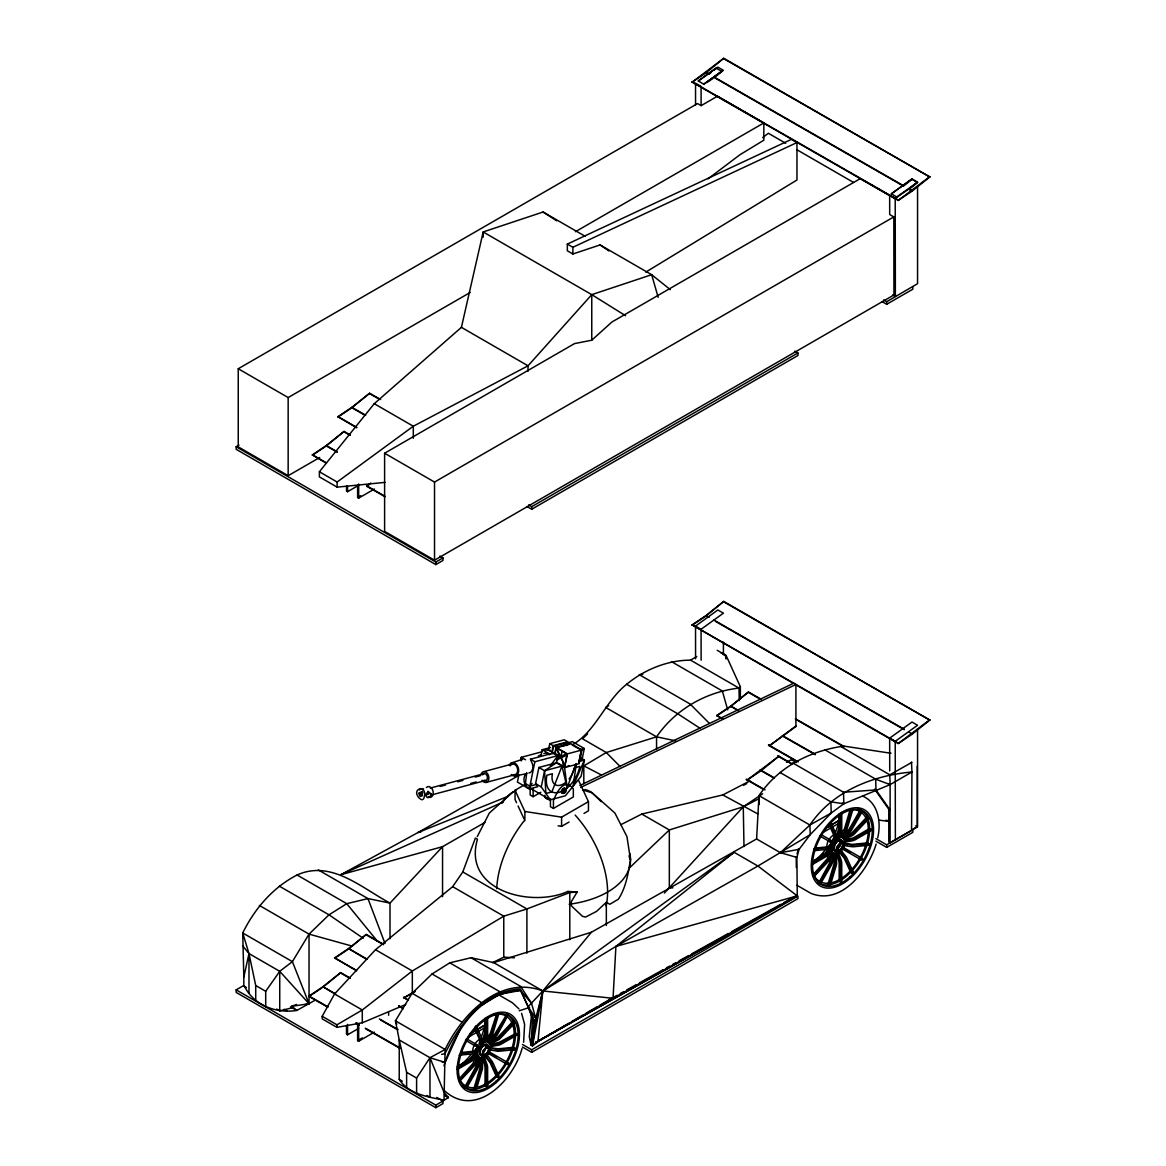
<?xml version="1.0" encoding="UTF-8"?>
<svg xmlns="http://www.w3.org/2000/svg" width="1166" height="1166" viewBox="0 0 1166 1166"><rect width="100%" height="100%" fill="white"/><g stroke="black" fill="none" stroke-linecap="round" stroke-linejoin="round"><path stroke-width="1.5" d="M457.174 1066.599L471.399 1058.378A6.384 3.687 0 0 0 473.002 1056.833L475.626 1051.776L477.113 1052.636L474.766 1058.641A8.177 4.722 0 0 1 472.711 1060.623L457.174 1069.586M829.74 847.332L831.212 848.178L831.212 849.679L828.866 854.197A8.177 4.722 0 0 1 826.825 856.179L812.848 864.254M911.564 829.944L911.943 772.009C872.78 775.405 832.582 791.262 809.904 825.018L810.21 834.637L757.9 866.032L615.91 946.413L542.831 990.969C500.127 974.732 461.998 1014.158 445.12 1049.473L444.013 1100.194C427.893 1096.783 409.12 1094.393 399.238 1079.468L399.238 1039.955L395.449 1020.804L412.079 993.272L432.047 973.974L449.799 962.839L471.006 957.738L493.67 962.591L542.831 990.969L613.039 998.3L797.267 895.882L796.874 857.418L799.089 849.344L810.21 834.637L831.212 813.037L843.82 803.768L890.11 784.616L911.943 772.009L911.506 762.141M531.521 1015.047L529.277 1036.691L531.055 1045.159L532.468 1045.975L535.748 1018.384L542.831 990.969L591.381 932.246L756.603 838.966L758.993 795.62C778.567 766.66 809.904 750.948 843.761 746.094L890.97 753.265M514.191 1035.175L514.191 1033.674A36.86 21.279 -60 0 0 512.268 1023.631M490.012 1046.674L497.824 1045.319A8.177 4.722 0 0 0 501.249 1044.138L516.786 1035.175L516.786 1033.674L515.489 1032.93A38.697 22.343 -60 0 0 513.477 1022.363L514.774 1023.107L500.418 1038.265A8.177 6.165 -24.3 0 1 497.197 1040.538L489.764 1043.92L487.796 1041.967L496.118 1038.192A6.384 4.81 -24.3 0 0 498.64 1036.399L512.982 1021.27L514.774 1023.107M532.658 1016.592L531.055 1045.159L534.072 1023.296L535.748 1018.384L531.536 1003.328L520.677 986.421L471.006 957.738M535.194 1043.089L613.039 998.3L615.91 946.413L734.114 852.302L757.9 866.032L797.267 895.882L535.806 1042.491L568.6 1023.354M441.666 1054.385L445.018 1053.641C459.681 1023.763 484.284 991.027 520.298 988.914L528.417 1007.511L528.14 1006.71L542.831 990.969L537.949 1041.704L532.468 1045.975L542.831 990.969L734.114 852.302M477.069 1056.44L476.107 1065.17A6.384 5.218 -60 0 1 475.13 1068.114L464.578 1087.441M477.987 1056.964L479.459 1057.824L478.599 1065.622A8.177 6.675 -60 0 1 477.346 1069.382L466.371 1088.403L464.155 1087.12A38.697 22.343 -60 0 1 462.013 1085.531M818.27 882.677L820.485 883.959L831.46 864.924A8.177 6.675 -60 0 0 832.713 861.178L833.573 853.381L831.169 851.996L830.221 860.727A6.384 5.218 -60 0 1 829.245 863.671L818.692 882.997M832.655 852.842L831.795 860.654A8.177 6.675 -60 0 1 830.542 864.4L819.567 883.434M525.647 774.122A8.891 6.282 75 0 0 526.055 786.365L527.236 787.75L525.283 784.543L526.755 772.621M630.267 860.8C628.11 874.019 625.851 887.632 618.417 899.175L609.803 904.277L606.335 902.265L596.584 911.36L585.536 917.074L582.519 916.345L571.34 905.822L571.34 901.61L577.155 892.019L567.857 891.451C531.332 908.008 462.188 890.766 477.462 839.258L475.378 838.062L462.8 871.949L452.656 886.67L375.496 949.722L334.555 993.971L322.195 1016.3L322.195 1018.865L336.93 1027.363L362.291 1022.801L405.651 1004.538M576.266 763.919L573.133 786.19L584.414 760.086L580.143 757.623M523.621 1042.229L524.613 1024.389L521.581 1013.312M877.721 837.786C881.277 822.875 878.537 803.155 862.913 796.203M520.634 760.553L521.289 757.317L542.073 751.749M518.783 775.273L517.398 782.065L529.306 788.945L537.715 786.7L535.588 783.654L538.896 767.476L556.328 762.812L564.592 767.578L579.094 763.701L581.907 749.986L570.524 743.412L556.022 747.304L554.695 753.819L557.96 755.568C554.71 767.024 561.91 749.811 563.265 765.158L564.155 764.677L561.225 757.842L566.049 755.451L565.35 754.198M525.283 784.543L525.472 783.625L529.874 786.161L536.171 784.485M560.89 756.967L554.856 753.484L549.696 754.052L530.472 759.212L531.273 761.369A7.535 5.334 75 0 1 528.883 773.043M529.306 788.945L534.873 761.762L557.96 755.568L555.045 754.023L556.401 747.843L569.883 744.229M541.009 755.481L542.19 749.723L550.571 747.479M554.856 753.484L548.414 750.19L549.74 743.675L564.242 739.798L567.682 741.78L567.026 745.03M579.677 761.354L584.414 760.086L581.105 776.279L565.423 795.766L550.323 799.818L541.272 786.948L544.58 770.755L556.328 762.812L557.086 759.882M551.853 752.187L553.18 745.657L567.682 741.78M552.363 752.041L553.558 746.196L567.04 742.582L566.443 745.511M557.435 758.133L559.753 756.996L556.984 749.228L560.671 756.545L565.525 754.154M561.196 755.51L562.085 751.123M556.459 747.916L567.128 754.067L564.504 766.878L556.415 762.36M575.887 763.905L567.128 787.793L564.592 767.578L567.405 753.877L581.907 749.986M578.992 761.485L580.96 751.881M578.832 763.045L581.455 750.234L572.142 745.001M582.169 758.964L584.312 748.514L572.404 741.634L567.361 742.975M315.257 1000.137L296.834 1010.441C275.948 1013.822 252.847 1004.99 243.825 984.964L243.825 977.093L248.985 953.569L242.717 932.975C254.669 908.693 272.786 887.515 297.082 874.996C331.217 859.488 361.722 888.055 390.012 903.096L390.012 938.805M843.688 844.636L843.878 843.79L851.311 844.898A8.177 2.551 16.6 0 0 854.532 845.044L868.874 843.63L868.378 845.292L854.037 846.72A8.177 2.551 16.6 0 1 850.816 846.574L843.382 845.452M443.955 1065.826L445.018 1062.372C456.154 1028.441 481.471 992.135 520.459 990.4L528.14 1006.71L534.072 1023.296L535.486 1024.112L542.831 990.969M385.013 482.374L337.134 487.14L319.382 476.894L319.382 471.764L374.257 403.698L461.415 327.354L483.176 231.947L543.079 212.008L585.186 236.319M489.953 1047.622L496.614 1048.628A6.384 1.997 16.6 0 0 499.135 1048.744L513.477 1047.316L514.774 1048.074L514.279 1049.735L499.923 1051.164A8.177 2.551 16.6 0 1 496.701 1051.018L489.268 1049.896L489.574 1049.079M866.178 843.834L866.382 842.989A36.86 21.279 -60 0 0 868.306 830.731M867.373 843.703L867.577 842.872A38.697 22.343 -60 0 0 869.574 831.256M797.107 853.803L798.433 848.965L799.089 849.344L780.404 852.696L756.603 838.966M459.2 1055.201L473.556 1053.773A8.177 2.551 16.6 0 0 475.393 1053.131L477.841 1049.415L476.369 1048.555L474.183 1050.843A6.384 1.997 16.6 0 1 472.74 1051.353L461.24 1052.49M829.988 845.787L830.483 844.111L831.956 844.971L829.507 848.688A8.177 2.551 16.6 0 1 827.656 849.329L815.107 850.568M476.18 1025.788L482.126 1038.935A8.177 2.551 43.4 0 1 482.476 1040.844L480.494 1044.838L479.022 1043.978L479.896 1040.932A6.384 1.997 43.4 0 0 479.62 1039.431L474.853 1028.908M480.494 1044.838L481.281 1042.112A8.177 2.551 43.4 0 0 480.917 1040.189L474.985 1027.057L475.568 1026.386M831.037 822.992L836.241 834.492A8.177 2.551 43.4 0 1 836.59 836.401L834.594 840.394L833.122 839.535L834.011 836.488A6.384 1.997 43.4 0 0 833.734 834.987L828.968 824.464M834.594 840.394L835.395 837.669A8.177 2.551 43.4 0 0 835.031 835.745L829.828 824.245M496.614 1014.128L490.551 1032.551A6.384 4.81 84.3 0 1 489.195 1035L483.948 1040.553L486.63 1041.296L491.309 1036.326A8.177 6.165 84.3 0 0 493.043 1033.193L498.99 1013.196M492.241 1030.773L493.728 1025.774M474.985 1090.079L480.931 1070.067A8.177 6.165 84.3 0 0 481.281 1066.147L480.494 1058.014L479.022 1057.168L479.896 1066.263A6.384 4.81 84.3 0 1 479.62 1069.339L473.688 1089.321L474.985 1090.079L476.18 1089.962L482.126 1069.951A8.177 6.165 84.3 0 0 482.476 1066.03L481.689 1057.897M497.795 1013.312L491.848 1033.309A8.177 6.165 84.3 0 1 490.114 1036.443L485.42 1041.413M829.084 885.635L835.031 865.624A8.177 6.165 84.3 0 0 835.395 861.703L834.594 853.57L833.122 852.725L834.011 861.82A6.384 4.81 84.3 0 1 833.734 864.895L827.787 884.877L829.084 885.635L830.294 885.519L836.241 865.507A8.177 6.165 84.3 0 0 836.59 861.587L835.803 853.454L834.594 853.57M851.413 810.53L845.962 828.866A8.177 6.165 84.3 0 1 844.213 831.999L839.535 836.969L838.062 836.109L843.31 830.556A6.384 4.81 84.3 0 0 844.665 828.108L850.101 809.787A36.86 21.279 -60 0 0 847.186 810.326M459.695 1081.246L474.052 1066.103A8.177 6.165 -24.3 0 0 475.888 1063.028L477.841 1056.498L475.874 1054.545L473.688 1061.862A6.384 4.81 -24.3 0 1 472.245 1064.267L459.317 1078.725M477.346 1055.39L475.393 1061.935A8.177 6.165 -24.3 0 1 473.556 1064.995L459.2 1080.153M813.81 876.803L828.166 861.659A8.177 6.165 -24.3 0 0 830.003 858.584L831.956 852.055L829.988 850.101L827.802 857.418A6.384 4.81 -24.3 0 1 826.359 859.823L813.416 874.281M831.46 850.947L829.507 857.491A8.177 6.165 -24.3 0 1 827.656 860.552L813.518 876.307M476.369 1048.555L475.874 1050.231L477.346 1051.076M522.047 1048.496C513.973 1079.162 476.296 1119.754 444.392 1090.633M876.162 844.053C868.349 869.88 841.794 905.749 810.968 893.375L796.946 885.285M562.639 791.627L563.265 790.023L565.495 789.892L565.495 792.37L564.257 793.099L562.639 791.627L564.257 793.099M563.63 792.21L565.495 789.892M544.58 770.755L562.012 766.091L551.868 791.889L545.877 793.492L544.58 770.755L538.896 767.476M581.236 759.94L582.432 757.2M406.613 1087.674L406.613 1072.297L399.238 1039.955L429.977 1057.708L445.12 1062.43L461.663 1025.993M842.275 847.871L842.683 847.055L862.636 858.57L862.199 859.371L861.718 860.158L841.706 848.6M477.273 836.62L489.356 813.008L512.894 792.108M473.002 1058.334L474.97 1054.545M477.113 1052.636L474.766 1057.139A8.177 4.722 0 0 1 472.711 1059.122L457.174 1068.1M829.084 848.6L827.117 852.39A6.384 3.687 0 0 1 825.513 853.935L812.717 861.324M827.773 852.623L829.74 848.833M831.212 848.178L828.866 852.696A8.177 4.722 0 0 1 826.825 854.678L812.848 862.753M423.754 798.637L424.803 795.139L424.22 791.583A4.052 3.207 -84 0 0 422.792 789.513L421.786 788.945A4.052 3.207 -84 0 0 419.556 788.886C412.123 791.831 421.043 801.975 423.054 799.264M477.069 1046.966L477.987 1045.377M819.567 835.818L832.655 843.368L833.573 841.779L821.534 834.841M506.787 1014.333L495.331 1033.12A6.384 5.218 -60 0 1 493.276 1035.437L486.178 1040.64L488.583 1042.025L494.909 1037.376A8.177 6.675 -60 0 0 497.532 1034.417L508.085 1015.076M465.453 1087.878L476.442 1068.843A8.177 6.675 -60 0 0 477.681 1065.097L478.541 1057.285L479.459 1057.824M507.604 1014.857L496.614 1033.892A8.177 6.675 -60 0 1 493.99 1036.836L487.665 1041.486M860.421 809.67L849.446 828.676A6.384 5.218 -60 0 1 847.376 830.994L840.292 836.197L842.683 837.582L849.023 832.932A8.177 6.675 -60 0 0 851.646 829.973L862.636 810.953L860.421 809.67A38.697 22.343 -60 0 0 857.972 808.606M823.458 875.812L825.134 872.911M853.701 823.4L855.378 820.5M861.718 810.414L850.728 829.449A8.177 6.675 -60 0 1 848.105 832.393L841.765 837.042M832.087 840.934L831.169 842.522L830.09 841.896M422.617 792.909L420.562 794.571M484.939 822.438L442.555 846.676L390.012 903.096L367.96 898.592L346.754 903.679L329.001 914.814L309.034 934.112L292.389 961.644L279.738 971.307L265.702 991.289L265.702 1006.666M482.199 1040.524L484.502 1036.924A6.384 3.687 60 0 0 485.041 1034.767L485.041 1018.341M483.496 1039.781L485.799 1036.18M481.427 1041.734L482.913 1042.579L485.639 1038.294A8.177 4.722 60 0 0 486.339 1035.525L486.339 1019.39M482.913 1042.579L486.951 1037.536A8.177 4.722 60 0 0 487.636 1034.781L487.636 1016.839M839.141 832.932L836.838 836.532L838.31 837.392L841.05 833.092A8.177 4.722 60 0 0 841.75 830.338L841.75 812.396M839.156 813.897L839.156 830.323A6.384 3.687 60 0 1 838.602 832.48L835.541 837.29L837.013 838.135L839.753 833.85A8.177 4.722 60 0 0 840.453 831.081L840.453 813.139M416.597 1093.431L416.597 1078.069L429.977 1057.708L445.12 1049.473L395.449 1020.804L396.775 1024.171M550.337 765.683L557.96 755.568M529.874 786.161L532.075 783.377M480.523 1049.24L483.394 1045.669M483.118 1050.741L486.003 1047.155M486.149 1055.055L489.035 1051.484M834.637 844.796L837.509 841.225M837.232 846.297L840.103 842.712M838.631 847.915L840.54 845.539M840.263 850.612L843.135 847.041M497.795 1077.471L491.848 1064.339A8.177 2.551 43.4 0 0 490.114 1061.628L485.42 1055.74L486.63 1054.472L491.309 1060.36A8.177 2.551 43.4 0 1 493.043 1063.071L498.99 1076.218L497.795 1077.471L496.497 1076.728L490.551 1063.596A6.384 1.997 43.4 0 0 489.195 1061.468L484.998 1056.207M840.73 850.029L845.423 855.917A8.177 2.551 43.4 0 1 847.157 858.628L853.104 871.774L851.909 873.028L850.612 872.285L844.665 859.153A6.384 1.997 43.4 0 0 843.31 857.025L839.112 851.763M670.348 289.664L651.663 274.71L591.76 294.648L528.038 365.803L413.303 426.231L337.134 482.024L337.134 487.14M696.743 656.502L690.563 660.145C667.389 660.175 644.448 669.663 626.652 684.267C605.664 700.853 595.957 730.601 573.526 744.141M583.816 783.785L583.816 765.873L606.305 752.536L656.56 736.825C675.537 709.263 705.94 691.919 738.982 688.086L740.352 686.73L726.097 655.438L717.236 650.322M762.681 793.769L743.267 806.785L664.387 893.083M833.122 839.535L834.331 838.267M488.292 1037.099L490.39 1034.883M840.671 835.133L843.135 832.524M514.279 1022.014L499.923 1037.172A8.177 6.165 -24.3 0 1 496.701 1039.431L489.268 1042.812M817.293 871.002L820.879 867.227M860.406 825.499L863.991 821.709M868.378 817.57L854.037 832.728A8.177 6.165 -24.3 0 1 850.816 834.987L843.382 838.369L841.91 837.523L850.218 833.734A6.384 4.81 -24.3 0 0 852.74 831.956L867.081 816.827L868.378 817.57L868.874 818.663L854.532 833.821A8.177 6.165 -24.3 0 1 851.311 836.095L843.878 839.462L843.382 838.369M474.781 1051.98L476.85 1049.837M477.841 1049.415L475.888 1051.455A8.177 2.551 16.6 0 1 474.052 1052.096L461.488 1053.35M830.483 844.111L828.297 846.399A6.384 1.997 16.6 0 1 826.854 846.91L815.355 848.046M830.95 845.394L828.895 847.536A7.287 2.274 16.6 0 1 828.399 847.871M831.956 844.971L830.003 847.012A8.177 2.551 16.6 0 1 828.166 847.653L813.81 849.081M497.11 1076.131L496.497 1076.728A38.697 22.343 -60 0 1 486.339 1084.934L487.636 1085.677L486.339 1086.42L485.041 1085.677A38.697 22.343 -60 0 1 474.883 1089.204L476.18 1089.962M850.728 870.594L850.101 871.191A36.86 21.279 -60 0 1 841.473 878.362M851.224 871.687L850.612 872.285A38.697 22.343 -60 0 1 841.531 879.82M587.591 733.895L582.519 738.807L606.305 752.536L620.123 766.543M628.663 868.626L669.328 829.959L743.267 806.785L759.066 798.666M779.996 772.46L830.906 801.858L831.212 813.037L809.904 825.018L780.404 852.696L796.874 857.418L796.218 857.039L796.334 867.533M892.588 294.911L895.371 296.514L895.211 198.555L889.658 195.349L889.687 214.529L893.812 216.905L893.943 294.969L434.524 560.205L384.605 531.375L384.605 453.239L574.503 343.606L591.76 340.21L611.859 322.049L860.275 178.631L890.809 196.252M419.41 790.009L420.518 789.105M723.736 58.3L692.123 82.159L898.228 200.421L912.147 191.093L929.841 176.97L723.736 58.3L706.042 72.831L692.123 82.159M929.841 176.562L898.228 200.421M795.955 684.85L898.228 743.529L912.147 734.201L929.841 720.092L723.736 601.408L706.042 615.531L692.123 624.859L792.822 683.043M692.123 625.268L706.042 615.94L723.736 601.408M929.841 719.684L898.228 743.529M383.512 944.3L366.284 934.462L348.576 948.57L334.642 957.898L356.563 970.812M366.284 934.462L348.576 948.978L334.642 958.306M350.077 977.982L340.676 972.633L322.953 986.727L309.034 996.055L327.821 1006.783M340.676 972.633L322.953 987.136L309.034 996.464L327.821 1007.191M761.004 699.134L748.47 691.992L730.747 706.1L716.828 715.428L721.521 718.504M748.47 691.992L730.747 706.509L716.828 715.822M698.274 80.979L716.084 68.138L721.681 71.301L703.783 84.2L698.274 80.979L716.084 68.138M711.347 72.307L708.739 74.376L706.042 72.423L708.739 73.968M713.956 70.237L717.877 67.132L723.416 70.339L714.306 77.568L903.475 186.108L912.001 179.331L917.555 182.537L909.028 189.3L912.147 191.093L909.028 188.892L896.843 197.054L891.334 193.833L911.972 178.952L917.555 182.129L909.028 188.892M356.738 427.791L337.951 416.67L351.87 407.342L369.622 393.248L380.655 399.544M337.951 417.078L351.87 407.75L369.622 393.248M326.393 463.252L312.371 454.857L326.305 445.529L344.057 431.435L350.106 434.889M312.371 455.265L326.305 445.937L344.057 431.435M891.334 193.833L911.972 178.952M795.912 726.039L769.356 745.788L795.912 726.447L795.912 684.5L793.696 683.218L579.881 785.476M708.053 178.835L739.842 154.816L763.832 140.197L763.832 122.94L717.484 96.195L701.116 105.64L697.53 103.585L238.243 368.748L238.243 446.884L288.162 475.699L319.673 457.509M762.637 137.603L768.379 133.274L785.724 143.287M564.635 789.615L567.813 787.298A24.122 13.934 -60 0 0 579.881 766.397L574.386 767.869A16.091 9.284 -60 0 1 569.081 778.903M703.783 84.2L721.681 71.301M695.577 658.819L695.534 626.069L717.877 609.964L723.416 613.17L701.072 629.276L701.13 660.204M889.716 770.901L889.658 738.151L912.001 722.045L917.555 725.252L895.211 741.343L895.371 839.622M896.843 197.054L917.555 182.129M483.511 1054.822L482.214 1055.565M837.698 852.725L838.31 852.288L841.05 859.736A8.177 4.722 60 0 1 841.75 863.292L841.75 881.234L840.453 881.977L839.156 881.234A38.697 22.343 -60 0 1 828.997 884.761L830.294 885.519M706.96 82.495L712.834 78.559M384.984 496.672L366.663 486.222L370.832 483.015M366.663 486.222L369.447 484.356M895.211 198.555L897.966 196.704M481.718 1005.311L499.471 994.321L520.546 990.459L531.536 1003.328M837.013 838.135L838.31 837.392M645.804 272.13L796.961 180.001L796.961 142.558L791.408 139.352L567.332 244.102L567.332 250.777L572.885 253.984L600.082 244.933L651.663 274.71L658.178 297.359M608.608 705.678L605.65 707.427L656.56 736.825L675.755 740.876M470.496 1033.455L486.003 1024.36M336.93 1027.363L336.93 1024.812L362.291 1009.989L412.327 970.987L503.77 916.185L526.901 908.955L569.795 892.558L577.155 892.019M571.734 1021.547L582.679 1015.192M585.798 1013.371L596.759 1007.016M599.878 1005.194L612.398 997.936L609.133 999.451M826.505 827.627L840.467 819.523M238.243 368.748L288.162 397.562L470.19 292.477M575.465 231.699L763.832 122.94M439.888 556.124L442.963 557.902L442.963 560.467L435.836 564.592L236.159 449.304L236.159 446.738L239.015 445.091M346.506 485.799L346.506 491.09L347.555 491.702L358.589 485.333M357.612 485.143L357.612 497.503L360.775 495.681M357.612 497.503L358.676 498.115L374.432 489.02M384.605 453.239L434.524 482.068L893.812 216.905M236.159 446.738L435.836 562.027L442.963 557.902M528.621 504.878L531.711 506.671L797.952 352.963L797.952 355.513L531.711 509.236L527.076 506.554M882.064 301.615L886.699 304.282L886.699 301.717L917.555 283.702L917.555 186.152M886.699 304.282L912.832 289.197L912.832 286.632M516.553 802.747L515.037 799.482L515.037 790.286L524 785.112M530.166 786.948L530.166 794.993L533.139 796.713L540.805 792.297M436.798 1097.454L442.963 1101.01L442.963 1103.575L435.836 1107.7L236.159 992.412L236.159 989.861L243.3 985.736L246.434 987.544M553.427 808.432L573.337 796.946L573.337 788.901C563.98 776.731 556.474 793.259 553.427 800.386L553.427 808.432L550.439 806.712L550.439 798.666M515.037 790.286L524.875 811.478L561.589 817.162L588.451 801.64L578.613 780.448M558.091 825.82L561.589 826.359L569.052 822.045M583.977 813.431L588.451 810.836L588.451 801.64M346.506 1025.541L346.506 1034.198L347.555 1034.81L358.589 1028.441M357.612 1023.282L357.612 1040.626L362.349 1037.886M357.612 1040.626L358.676 1041.223L374.432 1032.129M469.811 1033.819L485.377 1024.827M826.344 827.977L840.365 819.887M468.251 1037.274L483.817 1028.281M823.24 832.335L838.806 823.342M516.786 1033.674L501.249 1042.652A8.177 4.722 0 0 1 497.824 1043.832L490.012 1045.188M844.111 842.231L851.938 840.875A8.177 4.722 0 0 0 855.363 839.695L870.9 830.731L870.9 829.23L855.363 838.208A8.177 4.722 0 0 1 851.938 839.389L844.111 840.744L844.184 841.473M912.993 829.143L917.263 826.65L917.263 766.062M444.013 1100.194L448.444 1097.629L444.013 1092.323L429.977 1057.708L429.977 1097.221L426.902 1095.442M875.608 790.548L888.783 809.248L888.783 842.012L890.11 842.77L917.555 826.811L917.555 728.881M236.159 989.861L435.836 1105.135L442.963 1101.01M522.455 1044.43L531.711 1049.779L797.952 896.071L797.952 898.636L531.711 1052.344L522.455 1046.995M875.885 838.602L886.699 844.84L912.832 829.74L912.832 832.305L886.699 847.39L875.885 841.152M415.067 991.202L403.961 997.834L415.067 991.61M613.039 998.3L535.792 1042.462L797.267 895.882L615.91 946.413M519.001 775.361L418.04 832.509L340.851 874.704L442.555 846.676L442.555 896.669M841.415 746.881L889.818 774.836L911.856 762.345M613.986 997.047L617.164 995.283M620.341 993.519L623.519 991.756M626.696 989.978L636.228 984.687M639.405 982.923L663.221 969.675M666.398 967.911L669.575 966.148M672.753 964.384L675.93 962.62M679.108 960.857L688.64 955.552M691.817 953.788L728.342 933.485M731.519 931.721L780.768 904.35M783.946 902.586L796.64 895.517M743.587 785.301L746.765 783.596M786.438 762.273L792.763 758.891M620.953 824.639L641.81 814.057L722.789 794.95L749.898 780.914M839.797 879.397L839.156 879.732A36.86 21.279 -60 0 1 832.407 882.545M485.683 1083.855L485.041 1084.176A36.86 21.279 -60 0 1 478.293 1086.989M492.344 962.737L503.77 957.169L514.454 957.811M580.668 787.444L795.912 684.5M567.332 244.102L572.885 247.294L796.961 142.558M481.427 1056.629L483.584 1057.168M564.592 767.578L569.066 765.566M340.851 874.704L502.823 802.15M420.955 788.872L423.55 788.886M563.397 790.519L558.98 792.399L554.87 792.807L551.329 791.714A24.122 13.934 -60 0 1 546.912 775.23L552.407 773.758A16.091 9.284 -60 0 0 566.341 781.803M538.357 755.947L541.607 754.621M508.463 796.159L418.04 832.509L421.538 831.518M290.567 1006.826L296.834 1010.441L291.573 1006.331L296.558 1004.465M511.174 763.06L522.557 759.27M519.234 1010.776L529.568 1007.439M422.5 791.204L420.693 793.361L422.646 795.78M493.67 962.591L591.381 932.246M553.937 746.575L557.29 745.672M483.773 771.644L512.617 763.919M430.298 788.07L484.167 773.641M440.209 786.467L445.456 785.053M457.699 781.774L462.946 780.375M475.189 777.095L480.436 775.682M580.828 749.447L584.312 748.514M470.904 783.363L476.151 781.963M431.653 794.92L485.537 780.491M485.93 782.473L514.774 774.749M276.663 1009.042L279.738 1010.82L293.526 1007.482M305.579 1004.567L309.034 1003.737L309.034 934.112L259.362 905.443M835.599 851.384L834.404 851.501M515.022 775.988L526.828 773.597M851.909 808.869L853.104 808.752L847.157 828.749A8.177 6.165 84.3 0 1 845.423 831.883L839.535 836.969M829.492 883.085L828.283 883.201A36.86 21.279 -60 0 1 822.424 882.633M475.378 1087.528L474.183 1087.645A36.86 21.279 -60 0 1 468.309 1087.076M844.388 839.578L851.399 838.369A6.384 3.687 0 0 0 854.08 837.45L869.603 828.487L870.9 829.23M490.288 1044.022L497.284 1042.812A6.384 3.687 0 0 0 499.966 1041.894L515.532 1033.644M291.573 1006.331L309.034 1003.737L292.389 961.644L242.717 932.975L243.825 977.093M814.859 849.722L818.138 849.402M860.96 845.161L864.239 844.825M514.774 1048.074L500.418 1049.487A8.177 2.551 16.6 0 1 497.197 1049.342L489.764 1048.234M464.024 1053.845L467.318 1053.51M500.272 1050.245L503.566 1049.925M512.982 1048.992L511.772 1049.109A36.86 21.279 -60 0 1 506.306 1061.73L505.388 1063.319A36.86 21.279 -60 0 1 497.197 1074.367L497.693 1075.46A38.697 22.343 -60 0 0 506.306 1063.844L507.225 1062.255A38.697 22.343 -60 0 0 512.982 1048.992L514.279 1049.735M642.801 674.371L639.26 674.662L690.17 704.06L708.986 722.978M792.603 762.856L843.514 792.253L875.987 789.921L890.11 810.02L888.783 809.248M672.913 887.822L669.328 887.894L669.328 829.959L641.81 814.057M828.37 884.877L827.787 884.877A38.697 22.343 -60 0 1 821.622 884.28M474.27 1089.321L473.688 1089.321A38.697 22.343 -60 0 1 467.522 1088.723M548.414 750.19L542.19 749.723L549.696 754.052L549.346 754.796A7.535 5.334 75 0 0 543.852 753.571M837.669 841.123L840.54 841.386M840.263 842.624L843.135 842.887M837.232 850.451L840.103 850.699M483.555 1045.567L486.441 1045.829M486.149 1047.068L489.035 1047.33M483.118 1054.895L486.003 1055.143M879.47 820.179L888.361 821.345M830.906 801.858L843.82 803.768L843.514 792.253M844.067 843.178L850.714 844.184A6.384 1.997 16.6 0 0 853.25 844.301L867.577 842.872L868.874 843.63M843.572 844.854L846.895 845.35M885.723 820.252L889.221 820.791M441.666 1061.658L445.12 1062.43M309.034 934.112L352.103 946.107M582.65 789.907L592.022 792.807L601.262 801.61M426.129 794.935L428.767 794.075L427.98 791.218M824.77 749.782L875.681 779.18L890.11 784.616L890.11 842.77M859.983 811.478L859.502 811.259A36.86 21.279 -60 0 0 851.311 809.67M820.106 881.613L819.188 881.088A36.86 21.279 -60 0 1 815.078 877.196M505.869 1015.921L505.388 1015.703A36.86 21.279 -60 0 0 497.197 1014.114M465.992 1086.056L465.074 1085.531A36.86 21.279 -60 0 1 460.964 1081.64M721.04 652.975L725.033 654.826L726.141 658.12M722.789 794.95L757.754 813.868M583.816 765.873L601.598 775.069M369.622 393.656L379.081 399.049M351.87 407.342L365.701 415.227M351.87 407.75L364.156 414.761M337.951 416.67L356.738 427.383M344.057 431.843L350.106 435.297M326.305 445.529L337.207 451.752M326.305 445.937L337.207 452.16M795.46 718.781L844.009 746.473M748.47 692.4L761.004 699.542M795.46 719.189L844.009 746.881M312.371 454.857L326.393 462.844M366.663 485.814L384.984 496.264M738.574 710.56L730.747 706.1L738.574 710.969M782.43 735.571L815.325 754.329M782.43 735.979L815.325 754.737M716.828 715.428L723.08 718.999M768.511 744.899L798.258 761.864M768.511 745.307L796.699 761.383M777.97 755.728L792.064 763.774M777.97 756.136L792.064 764.182M760.247 769.837L774.341 777.882M760.247 770.245L774.341 778.29M746.313 779.165L765.115 789.878M746.313 779.573L763.541 789.397M366.284 934.87L383.512 944.693M367.363 959.297L348.576 948.57L365.803 958.802M334.642 957.898L356.563 970.403M403.553 997.192L408.26 999.874M403.553 997.6L408.26 1000.282M398.626 1005.675L403.334 1008.357M340.676 973.042L350.077 978.391M398.626 1006.083L403.334 1008.765M335.487 993.884L322.953 986.727L335.487 994.292M379.344 1018.895L398.131 1029.607M380.903 1020.192L396.571 1029.126M356.024 1022.859L359.157 1024.637M365.41 1028.208L399.865 1047.87M356.024 1023.267L359.157 1025.045M365.41 1028.616L399.865 1048.278M723.736 58.708L929.841 176.97M714.306 77.16L903.475 185.7M692.123 81.751L898.228 200.013M723.736 601.816L929.841 720.092M709.19 617.339L706.042 615.94M713.913 620.05L904.291 729.289M908.999 732L912.147 734.201M715.487 621.361L904.291 729.697M692.123 624.859L898.228 743.121M796.772 149.671L853.556 182.45M883.609 299.939L886.699 301.717M794.862 351.17L797.952 352.963M625.574 315.709L591.76 294.648L483.176 231.947L483.176 237.208M461.415 327.354L528.038 365.803L528.038 371.24M374.257 403.698L413.303 426.231L413.303 438.241M695.534 626.069L701.072 629.276M889.658 738.151L895.211 741.343M690.563 660.145L738.982 688.086L739.244 700.664M888.783 783.843L890.11 784.616L889.818 774.836M671.427 661.603L722.337 690.986L727.701 709.875M874.587 789.12L875.987 789.921L875.681 779.18M319.382 471.764L337.134 482.024M915.762 825.805L917.263 826.679M791.772 759.853L796.48 762.564M842.42 802.966L843.82 803.768M867.577 817.92L868.874 818.663M626.652 684.267L677.563 713.665L699.994 728.254M868.378 845.292L867.081 844.548A38.697 22.343 -60 0 1 861.339 857.812L860.421 859.4A38.697 22.343 -60 0 1 851.807 871.017L853.104 871.774M809.904 825.018L758.993 795.62L758.993 804.627M830.352 840.992L832.364 842.143M842.872 848.221L850.058 852.361M831.635 842.785L832.655 843.368M830.483 851.195L831.956 852.055M841.094 881.656L839.156 881.234L839.156 863.306A6.384 3.687 60 0 0 838.602 860.523L835.541 852.186M549.74 743.675L553.18 745.657M556.022 747.304L567.405 753.877M530.472 759.212L534.873 761.762M525.56 759.78L521.289 757.317L521.494 760.815M566.122 790.767L564.504 789.309M563.265 790.023L564.257 790.606M564.504 791.801L565.495 792.37M535.588 783.654L541.272 786.948M528.577 787.269L550.323 799.818M567.857 891.451L569.795 892.558L569.795 939.723M462.8 871.949L526.901 908.955L526.901 953.234M452.656 886.67L503.77 916.185L503.77 957.169M318.289 869.909L367.96 898.592L384.969 943.381M449.799 962.839L499.471 991.508M297.082 874.996L346.754 903.679L377.493 941.326M497.911 994.35L512.399 1002.775L519.001 1008.911M506.306 1014.114L508.522 1015.397M432.047 973.974L481.718 1002.643M279.33 886.145L329.001 914.814L363.224 938.28M375.496 949.722L412.327 970.987L412.327 993.184M516.786 1035.175L515.489 1034.431A38.697 22.343 -60 0 1 513.477 1047.316M412.079 993.272L461.751 1021.955M482.739 1040.976L484.211 1041.836M466.371 1038.673L479.459 1046.223L478.541 1047.811L465.453 1040.261M488.525 1051.455L508.522 1063.013L508.085 1063.815L507.604 1064.602L487.665 1053.087M476.238 1045.436L476.967 1045.858M477.346 1046.077L478.249 1046.587M488.758 1052.665L492.752 1054.968M494.093 1055.74L496.425 1057.081M475.626 1053.277L477.113 1054.122M334.555 993.971L362.291 1009.989L362.291 1022.801M486.98 1086.1L485.041 1085.677L485.041 1067.75A6.384 3.687 60 0 0 484.502 1064.966L482.054 1058.291M309.034 1003.737L279.738 971.307L248.985 953.569L242.717 945.918M322.195 1016.3L336.93 1024.812M406.613 1072.297L416.597 1078.069M248.985 993.068L248.985 953.569L255.718 985.518L265.702 991.289M445.31 1095.821L448.444 1097.629L444.421 1094.772M284.125 1009.304L287.259 1011.126M399.238 1079.468L402.314 1081.246M543.079 212.008L556.736 220.826M600.082 244.933L608.914 250.938M841.356 851.807L844.505 855.757M839.535 851.297L844.213 857.185A8.177 2.551 43.4 0 1 845.962 859.896L851.909 873.028M535.748 1018.384L528.14 1006.71L535.486 1024.112M867.373 817.322L867.081 816.827A38.697 22.343 -60 0 0 863.481 811.784M513.259 1021.766L512.982 1021.27A38.697 22.343 -60 0 0 509.367 1016.227M512.063 1023.048L511.772 1022.538A36.86 21.279 -60 0 0 506.306 1016.242M518.068 805.998L524.117 819.042M832.888 829.215L834.929 833.719M849.271 865.405L851.311 869.923A36.86 21.279 -60 0 0 859.502 858.876L860.406 857.287A36.86 21.279 -60 0 0 865.886 844.665M495.156 1069.849L496.512 1072.866M837.013 853.031L839.753 860.479A8.177 4.722 60 0 1 840.453 864.035L840.453 881.977M484.211 1056.731L486.951 1064.179A8.177 4.722 60 0 1 487.636 1067.735L487.636 1085.677M482.913 1057.475L485.639 1064.922A8.177 4.722 60 0 1 486.339 1068.479L486.339 1086.42M866.382 819.188L865.886 818.095A36.86 21.279 -60 0 0 862.446 813.3M629.028 855.742L629.859 859.109M562.012 766.091L567.128 787.793M424.774 793.682L424.497 792.268M630.558 860.042L626.944 836.62L614.876 813.008L591.337 792.108A78.443 45.285 -60 0 0 585.04 789.484M842.114 841.08L842.187 841.823M869.647 829.201L869.603 828.487A38.697 22.343 -60 0 0 868.626 820.879M868.349 829.959L868.306 829.23A36.86 21.279 -60 0 0 867.373 821.986M743.267 806.785L743.995 846.56M701.116 105.64L701.072 86.43L695.534 83.223L695.563 104.998M886.699 844.84L886.699 847.39M843.222 842.989L843.222 846.837M837.159 846.501L837.159 850.335M834.565 845L834.565 848.833M740.352 686.73L740.352 699.221M726.097 655.438L726.097 659.009M723.416 642.189L723.416 654.884M656.56 736.825L656.56 749.432M606.335 902.265L606.335 925.454M591.76 294.648L591.76 340.21M572.885 247.294L572.885 253.984M561.589 817.162L561.589 826.359M533.139 788.682L533.139 796.713M531.711 506.671L531.711 509.236M531.711 1049.779L531.711 1052.344M524.875 811.478L524.875 820.675M489.108 1047.447L489.108 1051.28M483.045 1050.945L483.045 1054.778M480.45 1049.444L480.45 1053.277M435.836 562.027L435.836 564.592M435.836 1105.135L435.836 1107.7M434.524 482.068L434.524 560.205M388.628 1011.811L388.628 1015.265M358.676 483.992L358.676 498.115M358.676 1023.894L358.676 1041.223M347.555 486.397L347.555 491.702M347.555 1024.418L347.555 1034.81M288.162 397.562L288.162 475.699M279.738 971.307L279.738 1010.82M255.718 985.518L255.718 1000.894M502.371 802.98A78.443 45.285 60 0 1 515.926 790.606M575.159 815.092A78.443 45.285 60 0 1 606.087 905.982M496.716 888.681A78.443 45.285 -60 0 1 524.379 820.587M629.669 853.279A78.443 45.285 0 0 1 569.11 904.248M839.797 843.441A3.658 2.113 -60 0 1 836.532 848.221M839.141 839.928A5.509 3.177 -60 0 1 841.094 842.697M837.203 849.431A5.509 3.177 -60 0 1 833.442 848.28M834.113 843.995A5.509 3.177 -60 0 1 836.197 841.182M836.692 840.773A5.509 3.177 -60 0 1 838.208 840.016M834.215 844.869A5.509 3.177 -60 0 1 838.835 840.19A5.509 3.177 -60 0 1 841.444 843.528M838.106 849.329A5.509 3.177 -60 0 1 833.836 846.166M844.796 856.15A6.384 1.997 43.4 0 1 845.7 857.564M844.359 856.471A7.287 2.274 43.4 0 1 845.394 857.943M852.74 845.962A6.384 1.997 16.6 0 1 850.932 845.948M853.25 833.063A6.384 4.81 -24.3 0 1 852.885 833.413M853.439 833.092A7.287 5.495 -24.3 0 1 853.016 833.486M850.364 829.215A6.384 5.218 -60 0 1 850.072 829.667M849.431 830.483A6.384 5.218 -60 0 1 849.081 830.862M845.86 827.991A6.384 4.81 84.3 0 1 845.7 828.458M844.796 830.09A6.384 4.81 84.3 0 1 844.505 830.44M823.721 853.512A44.046 25.433 -60 0 1 818.007 859.298M840.074 860.26A6.384 3.687 60 0 1 840.307 861.208M827.466 851.938A42.209 24.369 -60 0 1 825.149 854.663M840.118 823.313A40.373 23.305 -60 0 1 835.92 836.109M828.924 848.25A40.373 23.305 -60 0 1 823.473 854.853M816.273 861.237A40.373 23.305 -60 0 1 813.781 862.913M827.335 860.348A6.384 4.81 -24.3 0 1 826.854 860.916M830.804 862.767A6.384 5.218 -60 0 1 830.513 863.496M828.72 850.641A9.182 5.305 -60 0 1 827.044 848.25M826.869 847.39A9.182 5.305 -60 0 1 834.156 834.769M835.789 834.331A9.182 5.305 -60 0 1 837.902 834.739M839.097 850.553A6.428 3.702 -60 0 1 833.982 847.842A6.428 3.702 -60 0 1 839.87 839.899A6.428 3.702 -60 0 1 842.435 846.035M842.1 846.808A6.428 3.702 -60 0 1 840.234 849.533M840.074 831.445A6.384 3.687 60 0 1 839.914 831.737M827.554 848.25A6.384 1.997 16.6 0 1 826.359 848.586M838.937 839.097A6.428 3.702 -60 0 1 841.59 843.761M838.383 849.329A6.428 3.702 -60 0 1 834.433 850.699M833.996 850.51A6.428 3.702 -60 0 1 833.005 849.373M828.735 858.482A7.287 5.495 -24.3 0 1 828.399 859.196M840.424 830.804A7.287 4.198 60 0 1 840.38 831.256M840.234 831.897A7.287 4.198 60 0 1 840.103 832.276M827.627 848.076A7.287 2.274 16.6 0 1 827.262 848.119M839.535 816.623A42.209 24.369 -60 0 1 835.789 831.518M824.872 850.437A42.209 24.369 -60 0 1 813.839 861.135M485.654 1047.505A3.658 2.113 -60 0 1 483.424 1052.155M485.464 1044.459A5.509 3.177 -60 0 1 486.951 1047.738M483.088 1053.875A5.509 3.177 -60 0 1 479.722 1053.583M479.722 1049.079A5.509 3.177 -60 0 1 480.334 1047.797M482.083 1045.625A5.509 3.177 -60 0 1 482.578 1045.217M483.482 1045.115A5.509 3.177 -60 0 1 487.373 1047.36M483.482 1054.108A5.509 3.177 -60 0 1 479.882 1053.408M479.882 1049.968A5.509 3.177 -60 0 1 482.972 1045.45M496.002 1075.635A36.86 21.279 -60 0 1 486.339 1083.418M458.107 1075.343A36.86 21.279 -60 0 1 457.568 1072.837M493.072 1014.77A36.86 21.279 -60 0 1 496.002 1014.231M514.162 1036.385A36.86 21.279 -60 0 1 512.268 1047.447M490.39 1060.2A6.384 1.997 43.4 0 1 491.746 1062.328M490.245 1060.914A7.287 2.274 43.4 0 1 491.032 1061.978M491.513 1062.78A7.287 2.274 43.4 0 1 491.804 1063.334M498.45 1050.435A6.384 1.997 16.6 0 1 496.118 1050.304M498.902 1049.983A7.287 2.274 16.6 0 1 498.45 1049.983M498.028 1044.153A6.384 3.687 0 0 1 497.284 1044.313M496.25 1033.659A6.384 5.218 -60 0 1 495.492 1034.738M494.967 1035.306A6.384 5.218 -60 0 1 494.195 1035.976M496.425 1033.776A7.287 5.947 -60 0 1 495.769 1034.767M494.982 1035.656A7.287 5.947 -60 0 1 494.544 1036.049M491.498 1033.134A6.384 4.81 84.3 0 1 491.309 1033.572M486.98 1018.661A40.373 23.305 -60 0 1 486.863 1021.605M485.654 1029.345A40.373 23.305 -60 0 1 483.161 1037.361M472.711 1055.449A40.373 23.305 -60 0 1 467.012 1061.628M460.92 1066.555A40.373 23.305 -60 0 1 458.427 1068.114M472.828 1058.626A6.384 3.687 0 0 1 472.23 1059.296M473.95 1063.596A6.384 4.81 -24.3 0 1 473.746 1064.004M476.296 1068.173A6.384 5.218 -60 0 1 476.049 1068.639M480.873 1038.921A9.182 5.305 -60 0 1 484.342 1039.606M475.247 1055.361A9.182 5.305 -60 0 1 473.192 1053.466M472.93 1052.694A9.182 5.305 -60 0 1 480.042 1039.212M487.607 1051.994A6.428 3.702 -60 0 1 480.057 1054.21A6.428 3.702 -60 0 1 485.173 1044.517A6.428 3.702 -60 0 1 487.986 1051.251M481.004 1038.629A6.384 1.997 43.4 0 1 481.135 1039.474M486.688 1044.109A6.428 3.702 -60 0 1 487.592 1047.476M483.088 1054.632A6.428 3.702 -60 0 1 479.882 1054.953M473.877 1057.737A7.287 4.198 0 0 1 473.571 1058.218M473.002 1058.83A7.287 4.198 0 0 1 472.463 1059.253M474.285 1063.64A7.287 5.495 -24.3 0 1 474.008 1064.092M486.222 1035.918A7.287 4.198 60 0 1 486.12 1036.341M480.946 1039.358A7.287 2.274 43.4 0 1 481.223 1040.291M481.237 1040.67A7.287 2.274 43.4 0 1 481.194 1040.888M474.285 1052.315A7.287 2.274 16.6 0 1 474.008 1052.402M485.435 1021.066A42.209 24.369 -60 0 1 481.689 1035.962M470.758 1054.88A42.209 24.369 -60 0 1 459.725 1065.578M549.929 799.322A7.04 4.066 0 0 1 544.711 795.387M564.373 792.049A2.813 1.632 -60 0 1 561.4 791.976A2.813 1.632 -60 0 1 564.067 788.07A2.813 1.632 -60 0 1 564.796 791.437M549.929 799.891A7.04 4.066 0 0 1 544.711 795.97M549.871 750.612A7.827 5.538 75 0 1 550.017 750.044M553.121 746.327A7.827 5.538 75 0 1 553.558 746.196M563.659 745.89A7.827 5.538 75 0 1 567.04 742.582M426.362 787.531A5.524 3.906 75 0 1 433.125 791.452A5.524 3.906 75 0 1 428.228 796.903M511.247 774.501A6.807 4.81 75 0 0 512.457 775.419L513.74 775.929A6.807 4.81 75 0 0 518.302 772.883A6.807 4.81 75 0 0 517.179 765.45L516.144 764.167A6.807 4.81 75 0 0 509.367 765.071M510.183 765.873A5.524 3.906 75 0 1 517.179 767.432A5.524 3.906 75 0 1 513.725 774.69M480.946 774.807A5.524 3.906 75 0 1 486.528 772.577A5.524 3.906 75 0 1 488.19 780.87A5.524 3.906 75 0 1 482.024 780.214M482.637 774.865A3.498 2.478 75 0 1 485.916 774.224A3.498 2.478 75 0 1 487.271 778.757A3.498 2.478 75 0 1 484.211 780.2M427.441 793.959A3.498 2.478 75 0 1 427.033 793.172M431.143 793.915C429.423 801.29 422.675 796.276 428.461 791.729L431.143 793.915M418.958 793.23C420.795 802.529 424.861 788.231 418.958 793.23M778.859 756.238L747.173 780.054L761.107 770.741L778.859 756.238M840.861 849.169A3.658 2.113 -60 0 0 842.012 843.499A3.658 2.113 -60 0 0 837.684 847.332A3.658 2.113 -60 0 0 840.861 849.169M850.116 876.774A42.209 24.369 -60 0 0 863.496 811.376A42.209 24.369 -60 0 0 813.562 855.669A42.209 24.369 -60 0 0 850.116 876.774M850.451 878.027A44.046 25.433 -60 0 0 864.414 809.787A44.046 25.433 -60 0 0 812.308 856.004A44.046 25.433 -60 0 0 850.451 878.027M840.176 851.967A9.182 5.305 -60 0 0 843.091 837.742A9.182 5.305 -60 0 0 832.232 847.376A9.182 5.305 -60 0 0 840.176 851.967M486.747 1053.612A3.658 2.113 -60 0 0 487.913 1047.943A3.658 2.113 -60 0 0 483.569 1051.776A3.658 2.113 -60 0 0 486.747 1053.612M496.002 1081.217A42.209 24.369 -60 0 0 509.382 1015.819A42.209 24.369 -60 0 0 459.448 1060.113A42.209 24.369 -60 0 0 496.002 1081.217M496.352 1082.471A44.046 25.433 -60 0 0 510.314 1014.231A44.046 25.433 -60 0 0 458.194 1060.448A44.046 25.433 -60 0 0 496.352 1082.471M486.076 1056.411A9.182 5.305 -60 0 0 488.977 1042.185A9.182 5.305 -60 0 0 478.118 1051.819A9.182 5.305 -60 0 0 486.076 1056.411M564.402 792.836A2.813 1.632 -60 0 0 565.291 788.478A2.813 1.632 -60 0 0 561.954 791.437A2.813 1.632 -60 0 0 564.402 792.836"/></g></svg>
